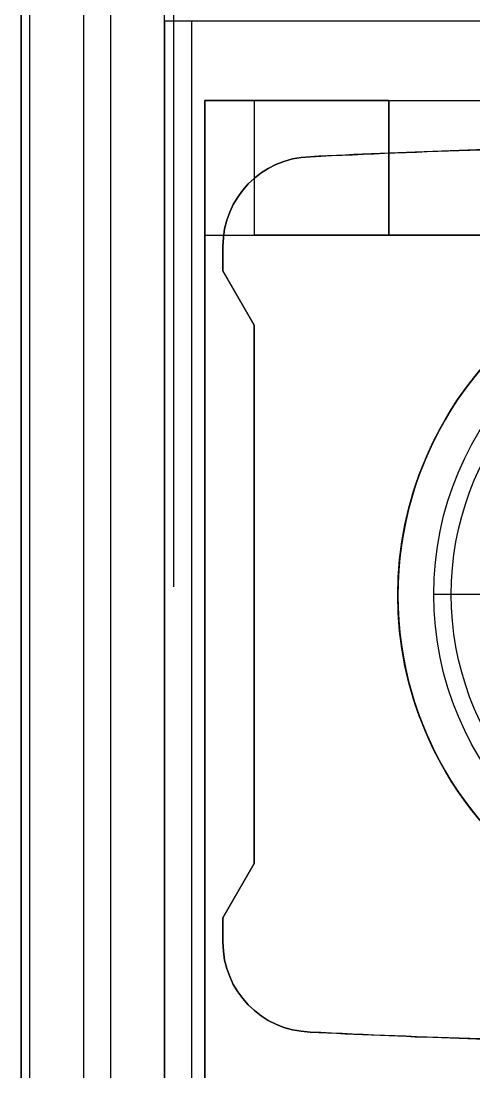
# Model space of a CAD drawing. Header units: inches. Extents: x 0 to 92454, y -34894 to 11.
# Drawn here: x 2.4606 to 2.6594, y 10.0979 to 10.5591 of the extents above; entities that cross this region are included whole.
import ezdxf

# ---------------------------------------------------------------- set-up
doc = ezdxf.new("R2010")
doc.units = ezdxf.units.IN
doc.header["$MEASUREMENT"] = 0

# ---------------------------------------------------------------- blocks, each defined once
blk = doc.blocks.new('2023_07_21_11_46_31_0481')
at = {"color": 7}
for p, q in [((63.2, 250.283, 87.6), (63.2, 274.8, 87.6)), ((63.5, 251.65, 87.6), (63.5, 274.8, 87.6)), ((62.6, 251.2, 88.2), (62.6, 274.2, 88.2)), ((64.1, 251.65, 88.2), (64.1, 274.2, 88.2)), ((62.5, 249.895, 87.4), (62.5, 270.095, 87.4)), ((62.6, 251.2, 124.1), (62.6, 269.9, 124.1)), ((64.2, 268.895, 94.9), (64.2, 261.895, 94.9)), ((64.55, 267.315, 96.989), (76.65, 267.315, 96.989)), ((65.1, 267.315, 96.489), (65.1, 265.815, 96.489)), ((66.6, 265.815, 94.9), (66.6, 267.315, 94.9)), ((66.6, 267.315, 94.9), (74.6, 267.315, 94.9)), ((66.6, 267.315, 94.989), (66.6, 265.815, 94.989)), ((65.721, 266.688, 102.463), (65.721, 266.688, 100.42)), ((65.721, 266.688, 102.463), (65.721, 266.688, 100.42)), ((64.55, 265.815, 96.989), (76.65, 265.815, 96.989)), ((74.6, 265.815, 94.9), (66.6, 265.815, 94.9)), ((64.75, 265.688, 101.99), (64.75, 265.688, 99.99)), ((64.55, 264.315, 99.989), (64.55, 251.65, 99.989)), ((66.7, 261.8, 124.1), (66.7, 261.8, 106.4)), ((66.7, 261.8, 124.1), (66.7, 261.8, 106.4)), ((67.296, 261.81, 106.635), (67.1, 261.81, 104.4)), ((67.296, 261.81, 106.635), (67.1, 261.81, 104.4)), ((64.75, 257.932, 101.99), (64.75, 257.932, 99.99)), ((65.721, 256.932, 102.463), (65.721, 256.932, 100.42)), ((65.721, 256.932, 102.463), (65.721, 256.932, 100.42))]:
    blk.add_line(p, q, dxfattribs=at)
at = {"color": 7, "extrusion": (0, 0, -1)}
for p, q in [((63.2, 250.283, 87.6), (63.2, 274.8, 87.6)), ((63.5, 251.65, 87.6), (63.5, 274.8, 87.6)), ((64.1, 268.2, 119.7), (64.1, 270.9, 119.7)), ((64.4, 268.2, 100.333), (64.1, 268.2, 100.333)), ((64.1, 268.2, 100.333), (64.1, 251.65, 100.333)), ((69.7, 268.2, 119.7), (64.1, 268.2, 119.7)), ((64.4, 268.2, 106.4), (64.4, 251.65, 106.4)), ((68.9, 268.2, 106.4), (64.4, 268.2, 106.4)), ((64.4, 268.2, 100.333), (64.4, 251.65, 100.333)), ((64.55, 267.315, 96.489), (64.55, 265.815, 96.489)), ((65.1, 267.315, 96.489), (64.55, 267.315, 96.489)), ((65.1, 267.315, 96.489), (65.1, 265.815, 96.489)), ((64.55, 265.815, 96.489), (65.1, 265.815, 96.489)), ((64.55, 251.65, 98.489), (64.55, 264.315, 98.489))]:
    blk.add_line(p, q, dxfattribs=at)
at = {"color": 7, "extrusion": (-1, 0, 0)}
for p, q in [((62.6, 251.2, 88.2), (62.6, 274.2, 88.2)), ((62.5, 249.895, 87.4), (62.5, 270.095, 87.4)), ((64.2, 270.095, 87.4), (64.2, 261.895, 87.4)), ((62.6, 251.2, 124.1), (62.6, 269.9, 124.1)), ((64.2, 268.895, 94.9), (64.2, 261.895, 94.9)), ((62.5, 268.595, 82.2), (62.5, 249.895, 66)), ((64.55, 267.315, 96.489), (64.55, 267.315, 96.989)), ((64.55, 267.315, 96.489), (64.55, 265.815, 96.489)), ((66.6, 265.815, 94.9), (66.6, 267.315, 94.9)), ((66.6, 267.315, 94.989), (66.6, 265.815, 94.989)), ((66.6, 267.315, 94.9), (66.6, 267.315, 94.989)), ((64.55, 265.815, 96.989), (64.55, 265.815, 96.489)), ((66.6, 265.815, 94.989), (66.6, 265.815, 94.9)), ((64.75, 265.416, 99.99), (64.75, 265.688, 99.99)), ((64.75, 265.688, 101.99), (64.75, 265.416, 101.99)), ((64.75, 265.688, 101.99), (64.75, 265.688, 99.99)), ((64.75, 265.416, 101.99), (64.75, 265.416, 99.99)), ((65.1, 258.81, 100.145), (65.1, 264.81, 100.145)), ((65.1, 264.81, 102.16), (65.1, 258.81, 102.16)), ((65.1, 264.81, 102.16), (65.1, 264.81, 100.145)), ((64.55, 264.315, 99.989), (64.55, 251.65, 99.989)), ((64.55, 251.65, 98.489), (64.55, 264.315, 98.489)), ((64.2, 261.895, 94.9), (64.2, 261.895, 87.4)), ((65.1, 258.81, 102.16), (65.1, 258.81, 100.145)), ((64.75, 257.932, 99.99), (64.75, 258.204, 99.99)), ((64.75, 258.204, 101.99), (64.75, 257.932, 101.99)), ((64.75, 258.204, 101.99), (64.75, 258.204, 99.99)), ((64.75, 257.932, 101.99), (64.75, 257.932, 99.99))]:
    blk.add_line(p, q, dxfattribs=at)
at = {"color": 7, "extrusion": (1, 0, 0)}
for p, q in [((64.1, 251.65, 88.2), (64.1, 274.2, 88.2)), ((64.1, 268.2, 119.7), (64.1, 270.9, 119.7)), ((64.1, 268.2, 119.7), (64.1, 268.2, 100.333)), ((64.1, 268.2, 100.333), (64.1, 251.65, 100.333)), ((64.4, 268.2, 106.4), (64.4, 268.2, 100.333)), ((64.4, 268.2, 106.4), (64.4, 251.65, 106.4)), ((64.4, 268.2, 100.333), (64.4, 251.65, 100.333))]:
    blk.add_line(p, q, dxfattribs=at)
at = {"color": 7, "extrusion": (0, 0.654788, -0.755813)}
blk.add_line((62.5, 268.595, 82.2), (62.5, 249.895, 66), dxfattribs=at)
at = {"color": 7, "extrusion": (0, 1, 0)}
for p, q in [((64.4, 268.2, 100.333), (64.1, 268.2, 100.333)), ((64.1, 268.2, 119.7), (64.1, 268.2, 100.333)), ((69.7, 268.2, 119.7), (64.1, 268.2, 119.7)), ((68.9, 268.2, 106.4), (64.4, 268.2, 106.4)), ((64.4, 268.2, 106.4), (64.4, 268.2, 100.333)), ((65.1, 267.315, 96.489), (64.55, 267.315, 96.489)), ((64.55, 267.315, 96.489), (64.55, 267.315, 96.989)), ((64.55, 267.315, 96.989), (76.65, 267.315, 96.989)), ((66.6, 267.315, 94.9), (74.6, 267.315, 94.9)), ((66.6, 267.315, 94.9), (66.6, 267.315, 94.989))]:
    blk.add_line(p, q, dxfattribs=at)
at = {"color": 7, "extrusion": (0, -1, 0)}
for p, q in [((64.55, 265.815, 96.989), (76.65, 265.815, 96.989)), ((64.55, 265.815, 96.989), (64.55, 265.815, 96.489)), ((64.55, 265.815, 96.489), (65.1, 265.815, 96.489)), ((74.6, 265.815, 94.9), (66.6, 265.815, 94.9)), ((66.6, 265.815, 94.989), (66.6, 265.815, 94.9)), ((64.2, 261.895, 94.9), (64.2, 261.895, 87.4))]:
    blk.add_line(p, q, dxfattribs=at)
at = {"color": 7, "extrusion": (0.404415, 0, -0.914575)}
for p, q in [((64.75, 265.416, 99.99), (64.75, 265.688, 99.99)), ((65.1, 264.81, 100.145), (64.75, 265.416, 99.99)), ((65.1, 258.81, 100.145), (65.1, 264.81, 100.145)), ((64.75, 258.204, 99.99), (65.1, 258.81, 100.145)), ((64.75, 257.932, 99.99), (64.75, 258.204, 99.99))]:
    blk.add_line(p, q, dxfattribs=at)
at = {"color": 7, "extrusion": (-0.43787, 0, 0.899038)}
for p, q in [((64.75, 265.688, 101.99), (64.75, 265.416, 101.99)), ((64.75, 265.416, 101.99), (65.1, 264.81, 102.16)), ((65.1, 264.81, 102.16), (65.1, 258.81, 102.16)), ((65.1, 258.81, 102.16), (64.75, 258.204, 101.99)), ((64.75, 258.204, 101.99), (64.75, 257.932, 101.99))]:
    blk.add_line(p, q, dxfattribs=at)
at = {"color": 7, "extrusion": (-0.866025, -0.5, 0)}
for p, q in [((65.1, 264.81, 100.145), (64.75, 265.416, 99.99)), ((64.75, 265.416, 101.99), (65.1, 264.81, 102.16)), ((64.75, 265.416, 101.99), (64.75, 265.416, 99.99)), ((65.1, 264.81, 102.16), (65.1, 264.81, 100.145))]:
    blk.add_line(p, q, dxfattribs=at)
at = {"color": 7, "extrusion": (-0.866025, 0.5, 0)}
for p, q in [((64.75, 258.204, 99.99), (65.1, 258.81, 100.145)), ((65.1, 258.81, 102.16), (64.75, 258.204, 101.99)), ((65.1, 258.81, 102.16), (65.1, 258.81, 100.145)), ((64.75, 258.204, 101.99), (64.75, 258.204, 99.99))]:
    blk.add_line(p, q, dxfattribs=at)
at = {"color": 7, "extrusion": (-1, 0, 0)}
for radius in [3, 1.5]:
    blk.add_arc((-264.315, 96.989, -64.55), radius, 90, 180, dxfattribs=at)
at = {"color": 7, "extrusion": (1, 0, 0)}
for radius, start in [(3, 0), (1.5, 360)]:
    blk.add_arc((264.315, 96.989, 64.55), radius, start, 90, dxfattribs=at)
at = {"color": 7, "extrusion": (0, -1, 0)}
for centre, radius, start, end in [((65.1, 94.989, -267.315), 1.5, 0, 90), ((65.1, 94.989, -265.815), 1.5, 0, 90), ((67.694, 106.6, -261.81), 0.4, 90, 175), ((67.694, 106.6, -261.81), 0.4, 90, 175)]:
    blk.add_arc(centre, radius, start, end, dxfattribs=at)
at = {"color": 7, "extrusion": (0, 1, 0)}
for centre in [(-65.1, 94.989, 267.315), (-65.1, 94.989, 265.815)]:
    blk.add_arc(centre, 1.5, 90, 180, dxfattribs=at)
at = {"color": 7, "extrusion": (0, 0, -1)}
for centre, radius, start, end in [((-70.6, 261.8, -124.1), 3.9, 0, 180), ((-70.6, 261.8, -106.4), 3.9, 0, 64.1576), ((-70.6, 261.81, -104.4), 3.5, 0, 180), ((-70.6, 261.81, -104.4), 3.5, 0, 180), ((-70.6, 261.81, -106.635), 3.304, 0, 79.6488), ((-70.6, 261.81, -106.635), 3.304, 0, 79.6488), ((-70.6, 261.8, -124.1), 3.9, 180, 0), ((-70.6, 261.8, -106.4), 3.9, 295.8424, 0), ((-70.6, 261.81, -104.4), 3.5, 180, 0), ((-70.6, 261.81, -104.4), 3.5, 180, 0), ((-70.6, 261.81, -106.635), 3.304, 280.3512, 0), ((-70.6, 261.81, -106.635), 3.304, 280.3512, 0)]:
    blk.add_arc(centre, radius, start, end, dxfattribs=at)
at = {"color": 7}
for centre, start, end in [((70.6, 261.8, 124.1), 0, 180), ((70.6, 261.8, 106.4), 115.8424, 180), ((70.6, 261.8, 106.4), 180, 244.1576), ((70.6, 261.8, 124.1), 180, 0)]:
    blk.add_arc(centre, 3.9, start, end, dxfattribs=at)
at = {"color": 7, "extrusion": (0.404415, 1.2326e-32, -0.914575)}
blk.add_ellipse((70.6, 169.402, 102.577), major_axis=(-97.408, 0, -43.073), ratio=0.914575, start_param=1.520692, end_param=1.559726, dxfattribs=at)
blk.add_ellipse((70.6, 169.402, 102.577), major_axis=(-97.408, 0, -43.073), ratio=0.914575, start_param=1.520692, end_param=1.559726, dxfattribs=at)
at = {"color": 7, "extrusion": (-0.43787, 4.93038e-32, 0.899038)}
blk.add_ellipse((70.6, 169.402, 104.839), major_axis=(-97.408, 0, -47.442), ratio=0.899038, start_param=-1.552815, end_param=-1.520692, dxfattribs=at)
blk.add_ellipse((70.6, 169.402, 104.839), major_axis=(-97.408, 0, -47.442), ratio=0.899038, start_param=-1.552815, end_param=-1.520692, dxfattribs=at)
at = {"color": 7, "extrusion": (0.404415, -2.06795e-25, -0.914575)}
blk.add_ellipse((65.75, 265.688, 100.432), major_axis=(-1, 0, -0.442), ratio=0.914575, start_param=0, end_param=1.542233, dxfattribs=at)
blk.add_ellipse((65.75, 265.688, 100.432), major_axis=(-1, 0, -0.442), ratio=0.914575, start_param=0, end_param=1.542233, dxfattribs=at)
at = {"color": 7, "extrusion": (-0.43787, 2.06795e-25, 0.899038)}
blk.add_ellipse((65.75, 265.688, 102.477), major_axis=(-1, 0, -0.487), ratio=0.899038, start_param=-1.542233, end_param=0, dxfattribs=at)
blk.add_ellipse((65.75, 265.688, 102.477), major_axis=(-1, 0, -0.487), ratio=0.899038, start_param=-1.542233, end_param=0, dxfattribs=at)
at = {"color": 7, "extrusion": (0.404415, -5.3926e-33, -0.914575)}
blk.add_ellipse((65.75, 257.932, 100.432), major_axis=(-1, 0, -0.442), ratio=0.914575, start_param=-1.542233, end_param=0, dxfattribs=at)
blk.add_ellipse((65.75, 257.932, 100.432), major_axis=(-1, 0, -0.442), ratio=0.914575, start_param=-1.542233, end_param=0, dxfattribs=at)
at = {"color": 7, "extrusion": (-0.43787, 0, 0.899038)}
blk.add_ellipse((65.75, 257.932, 102.477), major_axis=(-1, 0, -0.487), ratio=0.899038, start_param=0, end_param=1.542233, dxfattribs=at)
blk.add_ellipse((65.75, 257.932, 102.477), major_axis=(-1, 0, -0.487), ratio=0.899038, start_param=0, end_param=1.542233, dxfattribs=at)
at = {"color": 7, "extrusion": (0.404415, 6.16298e-33, -0.914575)}
blk.add_ellipse((70.6, 354.218, 102.577), major_axis=(97.408, 0, 43.073), ratio=0.914575, start_param=1.581866, end_param=1.620901, dxfattribs=at)
blk.add_ellipse((70.6, 354.218, 102.577), major_axis=(97.408, 0, 43.073), ratio=0.914575, start_param=1.581866, end_param=1.620901, dxfattribs=at)
at = {"color": 7, "extrusion": (-0.43787, -3.08149e-33, 0.899038)}
blk.add_ellipse((70.6, 354.218, 104.839), major_axis=(97.408, 0, 47.442), ratio=0.899038, start_param=-1.620901, end_param=-1.588778, dxfattribs=at)
blk.add_ellipse((70.6, 354.218, 104.839), major_axis=(97.408, 0, 47.442), ratio=0.899038, start_param=-1.620901, end_param=-1.588778, dxfattribs=at)

msp = doc.modelspace()

# ---------------------------------------------------------------- block references
at = {"xscale": 0.03937007874015748, "yscale": 0.03937007874015748, "zscale": 0.03937007874015748}
msp.add_blockref('2023_07_21_11_46_31_0481', (0, 0), dxfattribs=at)
msp.add_blockref('2023_07_21_11_46_31_0481', (0, 0), dxfattribs=at)

doc.saveas('drawing.dxf')
